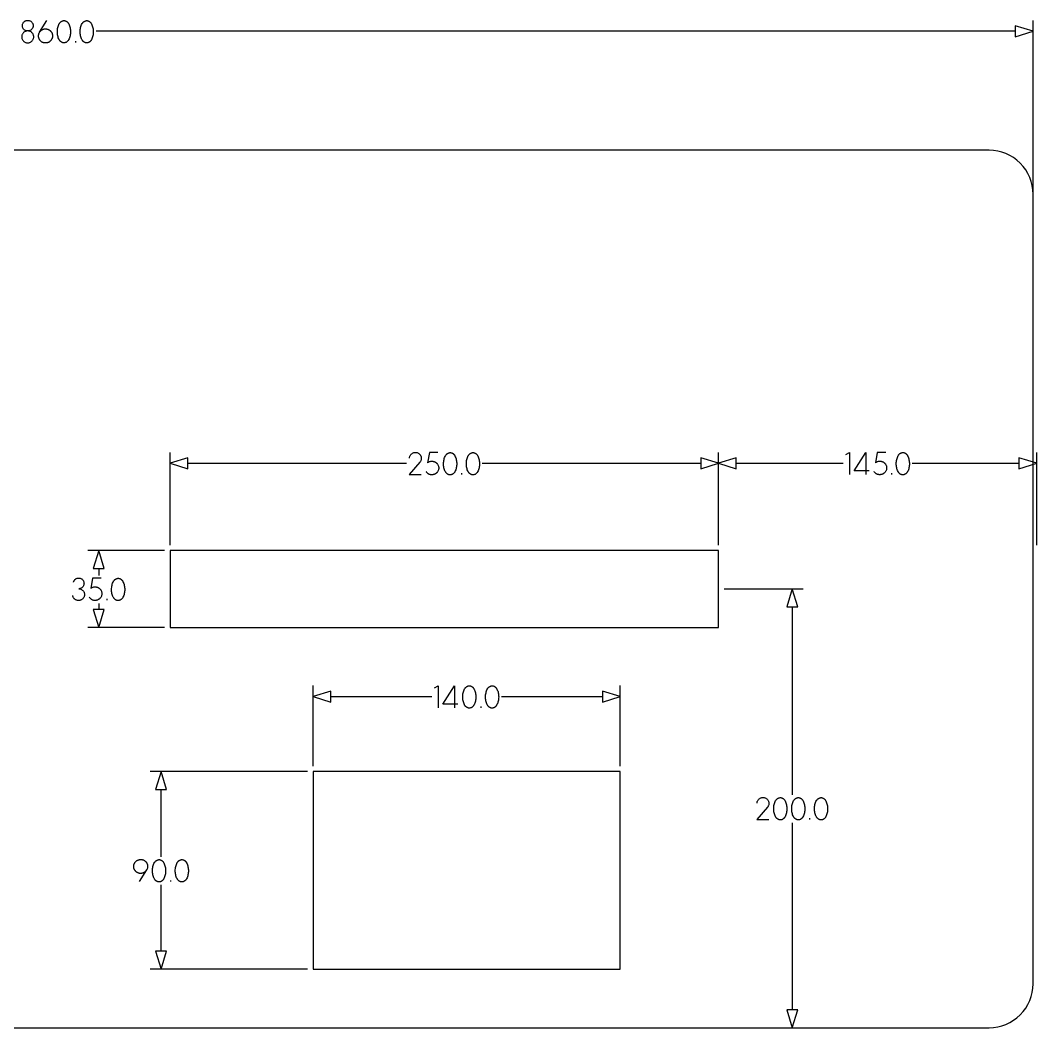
# Model space of a CAD drawing. Extents: x 5 to 1220, y 0 to 459.
# Drawn here: x 756.7 to 1220, y 0 to 459.3 of the extents above; entities that cross this region are included whole.
import ezdxf

# ---------------------------------------------------------------- set-up
doc = ezdxf.new("R2010")
doc.units = 0
doc.layers.add('DIMENSIONS', color=253, linetype='CONTINUOUS')
doc.layers.add('LAYER_1', color=7, linetype='CONTINUOUS')

msp = doc.modelspace()

# ---------------------------------------------------------------- linework, layer by layer
at = {"layer": 'DIMENSIONS'}
for points in [[(760.06, 454.4), (759.82, 454.41), (759.58, 454.44), (759.35, 454.49), (759.13, 454.57), (758.92, 454.67), (758.71, 454.8), (758.52, 454.94), (758.35, 455.11), (758.18, 455.28), (758.04, 455.47), (757.91, 455.68), (757.81, 455.89), (757.73, 456.11), (757.67, 456.35), (757.64, 456.58), (757.63, 456.83), (757.64, 457.07), (757.68, 457.31), (757.75, 457.54), (757.83, 457.76), (757.94, 457.97), (758.07, 458.18), (758.22, 458.36), (758.39, 458.54), (758.57, 458.69), (758.76, 458.83), (758.96, 458.95), (759.17, 459.04), (759.4, 459.12), (759.62, 459.17), (759.86, 459.2), (760.09, 459.21), (760.33, 459.21), (760.57, 459.18), (760.8, 459.13), (761.02, 459.05), (761.24, 458.96), (761.44, 458.84), (761.64, 458.7), (761.81, 458.54), (761.98, 458.36), (762.13, 458.16), (762.26, 457.96), (762.36, 457.74), (762.45, 457.51), (762.51, 457.28), (762.54, 457.04), (762.55, 456.79), (762.54, 456.55), (762.51, 456.32), (762.44, 456.09), (762.36, 455.87), (762.26, 455.66), (762.13, 455.46), (761.98, 455.28), (761.81, 455.11), (761.64, 454.94), (761.44, 454.79), (761.23, 454.67), (761.01, 454.56), (760.78, 454.49), (760.55, 454.43), (760.31, 454.4), (760.06, 454.4), (759.8, 454.39), (759.53, 454.35), (759.28, 454.29), (759.03, 454.21), (758.79, 454.1), (758.56, 453.96), (758.35, 453.81), (758.15, 453.63), (757.97, 453.44), (757.8, 453.22), (757.66, 453), (757.54, 452.76), (757.45, 452.51), (757.38, 452.25), (757.34, 451.98), (757.33, 451.72), (757.34, 451.45), (757.38, 451.18), (757.44, 450.92), (757.53, 450.67), (757.65, 450.43), (757.79, 450.2), (757.95, 449.99), (758.13, 449.8), (758.33, 449.61), (758.54, 449.45), (758.77, 449.32), (759.01, 449.2), (759.26, 449.11), (759.52, 449.05), (759.78, 449.01), (760.05, 449), (760.31, 449.01), (760.58, 449.04), (760.84, 449.1), (761.09, 449.19), (761.33, 449.3), (761.56, 449.43), (761.78, 449.59), (761.98, 449.76), (762.17, 449.96), (762.33, 450.18), (762.47, 450.41), (762.59, 450.65), (762.68, 450.9), (762.75, 451.16), (762.79, 451.43), (762.8, 451.7), (762.79, 451.97), (762.75, 452.23), (762.69, 452.49), (762.6, 452.74), (762.49, 452.98), (762.35, 453.21), (762.19, 453.42), (762.01, 453.62), (761.81, 453.8), (761.59, 453.96), (761.36, 454.1), (761.12, 454.21), (760.86, 454.3), (760.6, 454.36), (760.33, 454.39)], [(776.62, 459.13), (776.79, 459.11), (776.96, 459.08), (777.13, 459.04), (777.29, 458.98), (777.45, 458.92), (777.61, 458.85), (777.75, 458.76), (777.9, 458.67), (778.03, 458.56), (778.16, 458.45), (778.28, 458.33), (778.39, 458.2), (778.5, 458.07), (778.59, 457.92), (778.68, 457.77), (778.75, 457.61), (778.95, 457.19), (779.12, 456.76), (779.26, 456.32), (779.38, 455.87), (779.47, 455.41), (779.53, 454.95), (779.57, 454.49), (779.58, 454.03), (779.57, 453.56), (779.53, 453.09), (779.47, 452.63), (779.38, 452.17), (779.26, 451.71), (779.11, 451.27), (778.94, 450.83), (778.74, 450.41), (778.65, 450.26), (778.56, 450.11), (778.46, 449.97), (778.35, 449.83), (778.23, 449.71), (778.1, 449.59), (777.97, 449.48), (777.83, 449.38), (777.69, 449.29), (777.53, 449.21), (777.38, 449.14), (777.22, 449.08), (777.05, 449.02), (776.88, 448.98), (776.71, 448.95), (776.54, 448.94), (776.36, 448.96), (776.2, 449), (776.03, 449.05), (775.87, 449.11), (775.71, 449.18), (775.56, 449.25), (775.41, 449.34), (775.27, 449.43), (775.13, 449.53), (775, 449.64), (774.88, 449.76), (774.76, 449.89), (774.65, 450.02), (774.55, 450.16), (774.46, 450.3), (774.38, 450.46), (774.19, 450.88), (774.02, 451.32), (773.88, 451.76), (773.77, 452.21), (773.68, 452.67), (773.62, 453.13), (773.59, 453.59), (773.58, 454.06), (773.6, 454.54), (773.64, 455.01), (773.7, 455.49), (773.8, 455.96), (773.92, 456.42), (774.07, 456.87), (774.25, 457.32), (774.45, 457.75), (774.54, 457.89), (774.64, 458.03), (774.74, 458.16), (774.85, 458.29), (774.97, 458.41), (775.1, 458.51), (775.23, 458.62), (775.36, 458.71), (775.51, 458.79), (775.65, 458.87), (775.8, 458.94), (775.96, 458.99), (776.12, 459.04), (776.28, 459.08), (776.45, 459.11)], [(787.01, 459.13), (787.18, 459.11), (787.36, 459.08), (787.52, 459.04), (787.69, 458.98), (787.85, 458.92), (788, 458.85), (788.15, 458.76), (788.29, 458.67), (788.43, 458.56), (788.55, 458.45), (788.67, 458.33), (788.79, 458.2), (788.89, 458.07), (788.99, 457.92), (789.07, 457.77), (789.15, 457.61), (789.34, 457.19), (789.51, 456.76), (789.66, 456.32), (789.77, 455.87), (789.87, 455.41), (789.93, 454.95), (789.96, 454.49), (789.97, 454.03), (789.96, 453.56), (789.93, 453.09), (789.86, 452.63), (789.77, 452.17), (789.65, 451.71), (789.5, 451.27), (789.33, 450.83), (789.13, 450.41), (789.05, 450.26), (788.95, 450.11), (788.85, 449.97), (788.74, 449.83), (788.62, 449.71), (788.5, 449.59), (788.36, 449.48), (788.23, 449.38), (788.08, 449.29), (787.93, 449.21), (787.77, 449.14), (787.61, 449.08), (787.45, 449.02), (787.28, 448.98), (787.11, 448.95), (786.93, 448.94), (786.76, 448.96), (786.59, 449), (786.42, 449.05), (786.26, 449.11), (786.11, 449.18), (785.95, 449.25), (785.81, 449.34), (785.66, 449.43), (785.53, 449.53), (785.4, 449.64), (785.27, 449.76), (785.16, 449.89), (785.05, 450.02), (784.95, 450.16), (784.85, 450.3), (784.77, 450.46), (784.58, 450.88), (784.41, 451.32), (784.28, 451.76), (784.16, 452.21), (784.08, 452.67), (784.02, 453.13), (783.98, 453.59), (783.98, 454.06), (783.99, 454.54), (784.03, 455.01), (784.1, 455.49), (784.19, 455.96), (784.32, 456.42), (784.47, 456.87), (784.64, 457.32), (784.85, 457.75), (784.93, 457.89), (785.03, 458.03), (785.13, 458.16), (785.25, 458.29), (785.36, 458.41), (785.49, 458.51), (785.62, 458.62), (785.76, 458.71), (785.9, 458.79), (786.05, 458.87), (786.2, 458.94), (786.35, 458.99), (786.51, 459.04), (786.68, 459.08), (786.84, 459.11)], [(952.67, 262.18), (952.85, 262.16), (953.02, 262.13), (953.18, 262.09), (953.35, 262.04), (953.51, 261.97), (953.66, 261.9), (953.81, 261.81), (953.95, 261.72), (954.09, 261.62), (954.22, 261.5), (954.34, 261.38), (954.45, 261.25), (954.55, 261.12), (954.65, 260.97), (954.73, 260.82), (954.81, 260.66), (955, 260.24), (955.17, 259.81), (955.32, 259.37), (955.44, 258.92), (955.53, 258.46), (955.59, 258), (955.62, 257.54), (955.63, 257.08), (955.62, 256.61), (955.59, 256.14), (955.52, 255.68), (955.43, 255.22), (955.31, 254.77), (955.17, 254.32), (954.99, 253.89), (954.79, 253.46), (954.71, 253.31), (954.61, 253.16), (954.51, 253.02), (954.4, 252.88), (954.28, 252.76), (954.16, 252.64), (954.03, 252.53), (953.89, 252.43), (953.74, 252.34), (953.59, 252.26), (953.43, 252.19), (953.27, 252.13), (953.11, 252.07), (952.94, 252.03), (952.77, 252), (952.59, 251.99), (952.42, 252.01), (952.25, 252.05), (952.09, 252.1), (951.92, 252.16), (951.77, 252.23), (951.61, 252.3), (951.47, 252.39), (951.33, 252.48), (951.19, 252.58), (951.06, 252.69), (950.94, 252.81), (950.82, 252.94), (950.71, 253.07), (950.61, 253.21), (950.51, 253.36), (950.43, 253.51), (950.24, 253.93), (950.08, 254.37), (949.94, 254.81), (949.82, 255.26), (949.74, 255.72), (949.68, 256.18), (949.65, 256.64), (949.64, 257.11), (949.65, 257.59), (949.69, 258.06), (949.76, 258.54), (949.85, 259.01), (949.98, 259.47), (950.13, 259.92), (950.3, 260.37), (950.51, 260.8), (950.6, 260.94), (950.69, 261.08), (950.8, 261.21), (950.91, 261.34), (951.03, 261.46), (951.15, 261.56), (951.28, 261.67), (951.42, 261.76), (951.56, 261.84), (951.71, 261.92), (951.86, 261.99), (952.02, 262.04), (952.17, 262.09), (952.34, 262.13), (952.5, 262.16)], [(963.07, 262.18), (963.24, 262.16), (963.41, 262.13), (963.58, 262.09), (963.74, 262.04), (963.9, 261.97), (964.06, 261.9), (964.2, 261.81), (964.35, 261.72), (964.48, 261.62), (964.61, 261.5), (964.73, 261.38), (964.84, 261.25), (964.95, 261.12), (965.04, 260.97), (965.13, 260.82), (965.2, 260.66), (965.4, 260.24), (965.57, 259.81), (965.71, 259.37), (965.83, 258.92), (965.92, 258.46), (965.98, 258), (966.02, 257.54), (966.03, 257.08), (966.02, 256.61), (965.98, 256.14), (965.92, 255.68), (965.83, 255.22), (965.71, 254.77), (965.56, 254.32), (965.39, 253.89), (965.18, 253.46), (965.1, 253.31), (965.01, 253.16), (964.91, 253.02), (964.8, 252.88), (964.68, 252.76), (964.55, 252.64), (964.42, 252.53), (964.28, 252.43), (964.14, 252.34), (963.98, 252.26), (963.83, 252.19), (963.67, 252.13), (963.5, 252.07), (963.33, 252.03), (963.16, 252), (962.99, 251.99), (962.81, 252.01), (962.65, 252.05), (962.48, 252.1), (962.32, 252.16), (962.16, 252.23), (962.01, 252.3), (961.86, 252.39), (961.72, 252.48), (961.58, 252.58), (961.45, 252.69), (961.33, 252.81), (961.21, 252.94), (961.1, 253.07), (961, 253.21), (960.91, 253.36), (960.82, 253.51), (960.63, 253.93), (960.47, 254.37), (960.33, 254.81), (960.22, 255.26), (960.13, 255.72), (960.07, 256.18), (960.04, 256.64), (960.03, 257.11), (960.04, 257.59), (960.08, 258.06), (960.15, 258.54), (960.25, 259.01), (960.37, 259.47), (960.52, 259.92), (960.7, 260.37), (960.9, 260.8), (960.99, 260.94), (961.09, 261.08), (961.19, 261.21), (961.3, 261.34), (961.42, 261.46), (961.54, 261.56), (961.68, 261.67), (961.81, 261.76), (961.95, 261.84), (962.1, 261.92), (962.25, 261.99), (962.41, 262.04), (962.57, 262.09), (962.73, 262.13), (962.9, 262.16)], [(1159.03, 262.21), (1159.21, 262.19), (1159.38, 262.16), (1159.55, 262.12), (1159.71, 262.06), (1159.87, 262), (1160.02, 261.93), (1160.17, 261.84), (1160.31, 261.75), (1160.45, 261.64), (1160.58, 261.53), (1160.7, 261.41), (1160.81, 261.28), (1160.91, 261.14), (1161.01, 261), (1161.09, 260.85), (1161.17, 260.69), (1161.37, 260.27), (1161.54, 259.84), (1161.68, 259.4), (1161.8, 258.95), (1161.89, 258.49), (1161.95, 258.03), (1161.99, 257.57), (1161.99, 257.11), (1161.99, 256.64), (1161.95, 256.17), (1161.89, 255.71), (1161.79, 255.25), (1161.67, 254.79), (1161.53, 254.35), (1161.35, 253.91), (1161.15, 253.49), (1161.07, 253.34), (1160.98, 253.19), (1160.87, 253.05), (1160.76, 252.91), (1160.65, 252.79), (1160.52, 252.67), (1160.39, 252.56), (1160.25, 252.46), (1160.1, 252.37), (1159.95, 252.29), (1159.8, 252.22), (1159.63, 252.15), (1159.47, 252.1), (1159.3, 252.06), (1159.13, 252.03), (1158.95, 252.01), (1158.78, 252.04), (1158.61, 252.08), (1158.45, 252.13), (1158.29, 252.19), (1158.13, 252.26), (1157.98, 252.33), (1157.83, 252.42), (1157.69, 252.51), (1157.55, 252.61), (1157.42, 252.72), (1157.3, 252.84), (1157.18, 252.97), (1157.07, 253.1), (1156.97, 253.24), (1156.88, 253.38), (1156.79, 253.54), (1156.6, 253.96), (1156.44, 254.4), (1156.3, 254.84), (1156.19, 255.29), (1156.1, 255.75), (1156.04, 256.21), (1156.01, 256.67), (1156, 257.14), (1156.01, 257.62), (1156.05, 258.09), (1156.12, 258.57), (1156.22, 259.04), (1156.34, 259.5), (1156.49, 259.95), (1156.67, 260.4), (1156.87, 260.83), (1156.96, 260.97), (1157.05, 261.11), (1157.16, 261.24), (1157.27, 261.37), (1157.39, 261.48), (1157.51, 261.59), (1157.64, 261.7), (1157.78, 261.79), (1157.92, 261.87), (1158.07, 261.95), (1158.22, 262.02), (1158.38, 262.07), (1158.54, 262.12), (1158.7, 262.16), (1158.87, 262.19)], [(801.33, 204.89), (801.5, 204.87), (801.68, 204.84), (801.84, 204.79), (802.01, 204.74), (802.17, 204.68), (802.32, 204.6), (802.47, 204.52), (802.61, 204.42), (802.74, 204.32), (802.87, 204.21), (802.99, 204.09), (803.11, 203.96), (803.21, 203.82), (803.3, 203.68), (803.39, 203.52), (803.46, 203.37), (803.66, 202.95), (803.83, 202.51), (803.98, 202.07), (804.09, 201.62), (804.18, 201.17), (804.25, 200.71), (804.28, 200.25), (804.29, 199.78), (804.28, 199.31), (804.25, 198.85), (804.18, 198.38), (804.09, 197.92), (803.97, 197.47), (803.82, 197.03), (803.65, 196.59), (803.45, 196.17), (803.37, 196.01), (803.27, 195.86), (803.17, 195.72), (803.06, 195.59), (802.94, 195.46), (802.82, 195.35), (802.68, 195.24), (802.54, 195.14), (802.4, 195.05), (802.25, 194.97), (802.09, 194.89), (801.93, 194.83), (801.77, 194.78), (801.6, 194.74), (801.42, 194.71), (801.25, 194.69), (801.08, 194.72), (800.91, 194.76), (800.74, 194.81), (800.58, 194.87), (800.43, 194.93), (800.27, 195.01), (800.13, 195.09), (799.98, 195.19), (799.85, 195.29), (799.72, 195.4), (799.59, 195.52), (799.48, 195.64), (799.37, 195.78), (799.27, 195.92), (799.17, 196.06), (799.09, 196.21), (798.9, 196.64), (798.73, 197.07), (798.59, 197.52), (798.48, 197.97), (798.4, 198.42), (798.34, 198.89), (798.3, 199.35), (798.3, 199.82), (798.31, 200.29), (798.35, 200.77), (798.42, 201.24), (798.51, 201.71), (798.63, 202.17), (798.79, 202.63), (798.96, 203.07), (799.17, 203.51), (799.25, 203.65), (799.35, 203.79), (799.45, 203.92), (799.56, 204.04), (799.68, 204.16), (799.81, 204.27), (799.94, 204.37), (800.08, 204.47), (800.22, 204.55), (800.37, 204.63), (800.52, 204.69), (800.67, 204.75), (800.83, 204.8), (801, 204.84), (801.16, 204.87)], [(961.41, 155.87), (961.58, 155.85), (961.75, 155.82), (961.92, 155.78), (962.08, 155.72), (962.24, 155.66), (962.4, 155.59), (962.55, 155.5), (962.69, 155.41), (962.82, 155.3), (962.95, 155.19), (963.07, 155.07), (963.18, 154.94), (963.29, 154.8), (963.38, 154.66), (963.47, 154.51), (963.54, 154.35), (963.74, 153.93), (963.91, 153.5), (964.05, 153.06), (964.17, 152.61), (964.26, 152.15), (964.32, 151.69), (964.36, 151.23), (964.37, 150.77), (964.36, 150.3), (964.32, 149.83), (964.26, 149.37), (964.17, 148.91), (964.05, 148.45), (963.9, 148.01), (963.73, 147.57), (963.53, 147.15), (963.44, 147), (963.35, 146.85), (963.25, 146.71), (963.14, 146.57), (963.02, 146.45), (962.89, 146.33), (962.76, 146.22), (962.62, 146.12), (962.48, 146.03), (962.33, 145.95), (962.17, 145.88), (962.01, 145.82), (961.84, 145.76), (961.67, 145.72), (961.5, 145.69), (961.33, 145.67), (961.16, 145.7), (960.99, 145.74), (960.82, 145.79), (960.66, 145.85), (960.5, 145.92), (960.35, 145.99), (960.2, 146.08), (960.06, 146.17), (959.92, 146.27), (959.79, 146.38), (959.67, 146.5), (959.55, 146.63), (959.45, 146.76), (959.34, 146.9), (959.25, 147.04), (959.17, 147.2), (958.98, 147.62), (958.81, 148.06), (958.67, 148.5), (958.56, 148.95), (958.47, 149.41), (958.41, 149.87), (958.38, 150.33), (958.38, 150.8), (958.39, 151.28), (958.43, 151.75), (958.49, 152.23), (958.59, 152.7), (958.71, 153.16), (958.86, 153.61), (959.04, 154.06), (959.24, 154.49), (959.33, 154.63), (959.43, 154.77), (959.53, 154.9), (959.64, 155.03), (959.76, 155.15), (959.89, 155.25), (960.02, 155.36), (960.15, 155.45), (960.3, 155.53), (960.44, 155.61), (960.59, 155.68), (960.75, 155.73), (960.91, 155.78), (961.07, 155.82), (961.24, 155.85)], [(971.8, 155.87), (971.98, 155.85), (972.15, 155.82), (972.31, 155.78), (972.48, 155.72), (972.64, 155.66), (972.79, 155.59), (972.94, 155.5), (973.08, 155.41), (973.22, 155.3), (973.34, 155.19), (973.47, 155.07), (973.58, 154.94), (973.68, 154.8), (973.78, 154.66), (973.86, 154.51), (973.94, 154.35), (974.13, 153.93), (974.3, 153.5), (974.45, 153.06), (974.57, 152.61), (974.66, 152.15), (974.72, 151.69), (974.75, 151.23), (974.76, 150.77), (974.75, 150.3), (974.72, 149.83), (974.65, 149.37), (974.56, 148.91), (974.44, 148.45), (974.3, 148.01), (974.12, 147.57), (973.92, 147.15), (973.84, 147), (973.74, 146.85), (973.64, 146.71), (973.53, 146.57), (973.41, 146.45), (973.29, 146.33), (973.16, 146.22), (973.02, 146.12), (972.87, 146.03), (972.72, 145.95), (972.56, 145.88), (972.4, 145.82), (972.24, 145.76), (972.07, 145.72), (971.9, 145.69), (971.72, 145.67), (971.55, 145.7), (971.38, 145.74), (971.22, 145.79), (971.05, 145.85), (970.9, 145.92), (970.74, 145.99), (970.6, 146.08), (970.45, 146.17), (970.32, 146.27), (970.19, 146.38), (970.06, 146.5), (969.95, 146.63), (969.84, 146.76), (969.74, 146.9), (969.64, 147.04), (969.56, 147.2), (969.37, 147.62), (969.21, 148.06), (969.07, 148.5), (968.95, 148.95), (968.87, 149.41), (968.81, 149.87), (968.77, 150.33), (968.77, 150.8), (968.78, 151.28), (968.82, 151.75), (968.89, 152.23), (968.98, 152.7), (969.11, 153.16), (969.26, 153.61), (969.43, 154.06), (969.64, 154.49), (969.73, 154.63), (969.82, 154.77), (969.93, 154.9), (970.04, 155.03), (970.15, 155.15), (970.28, 155.25), (970.41, 155.36), (970.55, 155.45), (970.69, 155.53), (970.84, 155.61), (970.99, 155.68), (971.14, 155.73), (971.3, 155.78), (971.47, 155.82), (971.63, 155.85)], [(1103.16, 104.89), (1103.34, 104.87), (1103.51, 104.84), (1103.68, 104.8), (1103.84, 104.74), (1104, 104.68), (1104.15, 104.6), (1104.3, 104.52), (1104.44, 104.43), (1104.58, 104.32), (1104.71, 104.21), (1104.83, 104.09), (1104.94, 103.96), (1105.05, 103.82), (1105.14, 103.68), (1105.22, 103.53), (1105.3, 103.37), (1105.5, 102.95), (1105.67, 102.51), (1105.81, 102.07), (1105.93, 101.63), (1106.02, 101.17), (1106.08, 100.71), (1106.12, 100.25), (1106.12, 99.78), (1106.12, 99.32), (1106.08, 98.85), (1106.02, 98.38), (1105.93, 97.92), (1105.81, 97.47), (1105.66, 97.03), (1105.48, 96.59), (1105.28, 96.17), (1105.2, 96.01), (1105.11, 95.86), (1105.01, 95.72), (1104.9, 95.59), (1104.78, 95.47), (1104.65, 95.35), (1104.52, 95.24), (1104.38, 95.14), (1104.23, 95.05), (1104.08, 94.97), (1103.93, 94.89), (1103.77, 94.83), (1103.6, 94.78), (1103.43, 94.74), (1103.26, 94.71), (1103.08, 94.69), (1102.91, 94.72), (1102.74, 94.76), (1102.58, 94.81), (1102.42, 94.87), (1102.26, 94.93), (1102.11, 95.01), (1101.96, 95.1), (1101.82, 95.19), (1101.68, 95.29), (1101.55, 95.4), (1101.43, 95.52), (1101.31, 95.65), (1101.2, 95.78), (1101.1, 95.92), (1101.01, 96.06), (1100.92, 96.21), (1100.73, 96.64), (1100.57, 97.07), (1100.43, 97.52), (1100.32, 97.97), (1100.23, 98.43), (1100.17, 98.89), (1100.14, 99.35), (1100.13, 99.82), (1100.14, 100.3), (1100.18, 100.77), (1100.25, 101.25), (1100.35, 101.71), (1100.47, 102.18), (1100.62, 102.63), (1100.8, 103.07), (1101, 103.51), (1101.09, 103.65), (1101.18, 103.79), (1101.29, 103.92), (1101.4, 104.05), (1101.52, 104.16), (1101.64, 104.27), (1101.77, 104.37), (1101.91, 104.47), (1102.05, 104.55), (1102.2, 104.63), (1102.35, 104.69), (1102.51, 104.75), (1102.67, 104.8), (1102.83, 104.84), (1103, 104.87)], [(1111.36, 104.89), (1111.53, 104.87), (1111.7, 104.84), (1111.87, 104.8), (1112.04, 104.74), (1112.19, 104.68), (1112.35, 104.6), (1112.5, 104.52), (1112.64, 104.43), (1112.77, 104.32), (1112.9, 104.21), (1113.02, 104.09), (1113.14, 103.96), (1113.24, 103.82), (1113.33, 103.68), (1113.42, 103.53), (1113.49, 103.37), (1113.69, 102.95), (1113.86, 102.51), (1114.01, 102.07), (1114.12, 101.63), (1114.21, 101.17), (1114.28, 100.71), (1114.31, 100.25), (1114.32, 99.78), (1114.31, 99.32), (1114.28, 98.85), (1114.21, 98.38), (1114.12, 97.92), (1114, 97.47), (1113.85, 97.03), (1113.68, 96.59), (1113.48, 96.17), (1113.39, 96.01), (1113.3, 95.86), (1113.2, 95.72), (1113.09, 95.59), (1112.97, 95.47), (1112.85, 95.35), (1112.71, 95.24), (1112.57, 95.14), (1112.43, 95.05), (1112.28, 94.97), (1112.12, 94.89), (1111.96, 94.83), (1111.79, 94.78), (1111.63, 94.74), (1111.45, 94.71), (1111.28, 94.69), (1111.11, 94.72), (1110.94, 94.76), (1110.77, 94.81), (1110.61, 94.87), (1110.45, 94.93), (1110.3, 95.01), (1110.15, 95.1), (1110.01, 95.19), (1109.88, 95.29), (1109.75, 95.4), (1109.62, 95.52), (1109.51, 95.65), (1109.4, 95.78), (1109.29, 95.92), (1109.2, 96.06), (1109.12, 96.21), (1108.93, 96.64), (1108.76, 97.07), (1108.62, 97.52), (1108.51, 97.97), (1108.42, 98.43), (1108.37, 98.89), (1108.33, 99.35), (1108.33, 99.82), (1108.34, 100.3), (1108.38, 100.77), (1108.45, 101.25), (1108.54, 101.71), (1108.66, 102.18), (1108.81, 102.63), (1108.99, 103.07), (1109.2, 103.51), (1109.28, 103.65), (1109.38, 103.79), (1109.48, 103.92), (1109.59, 104.05), (1109.71, 104.16), (1109.84, 104.27), (1109.97, 104.37), (1110.1, 104.47), (1110.25, 104.55), (1110.39, 104.63), (1110.55, 104.69), (1110.7, 104.75), (1110.86, 104.8), (1111.02, 104.84), (1111.19, 104.87)], [(1121.75, 104.89), (1121.93, 104.87), (1122.1, 104.84), (1122.27, 104.8), (1122.43, 104.74), (1122.59, 104.68), (1122.74, 104.6), (1122.89, 104.52), (1123.03, 104.43), (1123.17, 104.32), (1123.3, 104.21), (1123.42, 104.09), (1123.53, 103.96), (1123.63, 103.82), (1123.73, 103.68), (1123.81, 103.53), (1123.89, 103.37), (1124.08, 102.95), (1124.25, 102.51), (1124.4, 102.07), (1124.52, 101.63), (1124.61, 101.17), (1124.67, 100.71), (1124.71, 100.25), (1124.71, 99.78), (1124.71, 99.32), (1124.67, 98.85), (1124.61, 98.38), (1124.51, 97.92), (1124.39, 97.47), (1124.25, 97.03), (1124.07, 96.59), (1123.87, 96.17), (1123.79, 96.01), (1123.7, 95.86), (1123.59, 95.72), (1123.48, 95.59), (1123.37, 95.47), (1123.24, 95.35), (1123.11, 95.24), (1122.97, 95.14), (1122.82, 95.05), (1122.67, 94.97), (1122.51, 94.89), (1122.35, 94.83), (1122.19, 94.78), (1122.02, 94.74), (1121.85, 94.71), (1121.67, 94.69), (1121.5, 94.72), (1121.33, 94.76), (1121.17, 94.81), (1121.01, 94.87), (1120.85, 94.93), (1120.7, 95.01), (1120.55, 95.1), (1120.41, 95.19), (1120.27, 95.29), (1120.14, 95.4), (1120.02, 95.52), (1119.9, 95.65), (1119.79, 95.78), (1119.69, 95.92), (1119.6, 96.06), (1119.51, 96.21), (1119.32, 96.64), (1119.16, 97.07), (1119.02, 97.52), (1118.91, 97.97), (1118.82, 98.43), (1118.76, 98.89), (1118.73, 99.35), (1118.72, 99.82), (1118.73, 100.3), (1118.77, 100.77), (1118.84, 101.25), (1118.93, 101.71), (1119.06, 102.18), (1119.21, 102.63), (1119.39, 103.07), (1119.59, 103.51), (1119.68, 103.65), (1119.77, 103.79), (1119.88, 103.92), (1119.99, 104.05), (1120.11, 104.16), (1120.23, 104.27), (1120.36, 104.37), (1120.5, 104.47), (1120.64, 104.55), (1120.79, 104.63), (1120.94, 104.69), (1121.1, 104.75), (1121.26, 104.8), (1121.42, 104.84), (1121.58, 104.87)], [(819.98, 76.61), (820.15, 76.6), (820.32, 76.57), (820.49, 76.52), (820.65, 76.47), (820.81, 76.41), (820.96, 76.33), (821.11, 76.25), (821.26, 76.15), (821.39, 76.05), (821.52, 75.94), (821.64, 75.82), (821.75, 75.69), (821.86, 75.55), (821.95, 75.41), (822.04, 75.25), (822.11, 75.1), (822.31, 74.67), (822.48, 74.24), (822.62, 73.8), (822.74, 73.35), (822.83, 72.9), (822.89, 72.44), (822.93, 71.98), (822.94, 71.51), (822.93, 71.04), (822.89, 70.58), (822.83, 70.11), (822.74, 69.65), (822.62, 69.2), (822.47, 68.76), (822.29, 68.32), (822.09, 67.9), (822.01, 67.74), (821.92, 67.59), (821.82, 67.45), (821.71, 67.32), (821.59, 67.19), (821.46, 67.08), (821.33, 66.97), (821.19, 66.87), (821.04, 66.78), (820.89, 66.69), (820.74, 66.62), (820.58, 66.56), (820.41, 66.51), (820.24, 66.47), (820.07, 66.44), (819.9, 66.42), (819.72, 66.45), (819.55, 66.49), (819.39, 66.54), (819.23, 66.59), (819.07, 66.66), (818.92, 66.74), (818.77, 66.82), (818.63, 66.92), (818.49, 67.02), (818.36, 67.13), (818.24, 67.25), (818.12, 67.37), (818.01, 67.51), (817.91, 67.65), (817.82, 67.79), (817.73, 67.94), (817.54, 68.37), (817.38, 68.8), (817.24, 69.25), (817.13, 69.7), (817.04, 70.15), (816.98, 70.62), (816.95, 71.08), (816.94, 71.54), (816.95, 72.02), (816.99, 72.5), (817.06, 72.97), (817.16, 73.44), (817.28, 73.9), (817.43, 74.36), (817.61, 74.8), (817.81, 75.24), (817.9, 75.38), (818, 75.52), (818.1, 75.65), (818.21, 75.77), (818.33, 75.89), (818.45, 76), (818.58, 76.1), (818.72, 76.19), (818.86, 76.28), (819.01, 76.36), (819.16, 76.42), (819.32, 76.48), (819.48, 76.53), (819.64, 76.57), (819.81, 76.6)], [(830.37, 76.61), (830.54, 76.6), (830.71, 76.57), (830.88, 76.52), (831.05, 76.47), (831.2, 76.41), (831.36, 76.33), (831.51, 76.25), (831.65, 76.15), (831.78, 76.05), (831.91, 75.94), (832.03, 75.82), (832.15, 75.69), (832.25, 75.55), (832.34, 75.41), (832.43, 75.25), (832.5, 75.1), (832.7, 74.67), (832.87, 74.24), (833.02, 73.8), (833.13, 73.35), (833.22, 72.9), (833.29, 72.44), (833.32, 71.98), (833.33, 71.51), (833.32, 71.04), (833.29, 70.58), (833.22, 70.11), (833.13, 69.65), (833.01, 69.2), (832.86, 68.76), (832.69, 68.32), (832.49, 67.9), (832.4, 67.74), (832.31, 67.59), (832.21, 67.45), (832.1, 67.32), (831.98, 67.19), (831.86, 67.08), (831.72, 66.97), (831.58, 66.87), (831.44, 66.78), (831.29, 66.69), (831.13, 66.62), (830.97, 66.56), (830.81, 66.51), (830.64, 66.47), (830.46, 66.44), (830.29, 66.42), (830.12, 66.45), (829.95, 66.49), (829.78, 66.54), (829.62, 66.59), (829.46, 66.66), (829.31, 66.74), (829.16, 66.82), (829.02, 66.92), (828.89, 67.02), (828.76, 67.13), (828.63, 67.25), (828.52, 67.37), (828.41, 67.51), (828.31, 67.65), (828.21, 67.79), (828.13, 67.94), (827.94, 68.37), (827.77, 68.8), (827.63, 69.25), (827.52, 69.7), (827.44, 70.15), (827.38, 70.62), (827.34, 71.08), (827.34, 71.54), (827.35, 72.02), (827.39, 72.5), (827.46, 72.97), (827.55, 73.44), (827.67, 73.9), (827.82, 74.36), (828, 74.8), (828.21, 75.24), (828.29, 75.38), (828.39, 75.52), (828.49, 75.65), (828.6, 75.77), (828.72, 75.89), (828.85, 76), (828.98, 76.1), (829.12, 76.19), (829.26, 76.28), (829.4, 76.36), (829.56, 76.42), (829.71, 76.48), (829.87, 76.53), (830.03, 76.57), (830.2, 76.6)]]:
    msp.add_lwpolyline(points, close=True, dxfattribs=at)
for points in [[(765.51, 453.86), (765.62, 454.03), (765.74, 454.2), (765.87, 454.35), (766.01, 454.5), (766.16, 454.63), (766.32, 454.76), (766.49, 454.87), (766.66, 454.97), (766.84, 455.06), (767.02, 455.14), (767.21, 455.2), (767.41, 455.26), (767.61, 455.3), (767.81, 455.32), (768.01, 455.34), (768.22, 455.34), (768.37, 455.33), (768.53, 455.32), (768.69, 455.3), (768.84, 455.28), (768.99, 455.24), (769.14, 455.2), (769.29, 455.15), (769.43, 455.09), (769.57, 455.03), (769.71, 454.96), (769.84, 454.88), (769.98, 454.79), (770.1, 454.7), (770.22, 454.6), (770.34, 454.5), (770.45, 454.39), (770.56, 454.27), (770.66, 454.15), (770.76, 454.03), (770.85, 453.9), (770.94, 453.77), (771.01, 453.63), (771.08, 453.49), (771.15, 453.35), (771.2, 453.2), (771.25, 453.05), (771.29, 452.9), (771.33, 452.74), (771.35, 452.59), (771.37, 452.43), (771.38, 452.27), (771.38, 452.12), (771.38, 451.96), (771.37, 451.8), (771.35, 451.64), (771.32, 451.49), (771.28, 451.34), (771.24, 451.18), (771.19, 451.04), (771.13, 450.89), (771.06, 450.75), (770.99, 450.61), (770.91, 450.48), (770.83, 450.34), (770.73, 450.22), (770.64, 450.1), (770.53, 449.98), (770.42, 449.87), (770.31, 449.75), (770.19, 449.65), (770.07, 449.55), (769.95, 449.46), (769.82, 449.37), (769.69, 449.29), (769.55, 449.22), (769.41, 449.16), (769.26, 449.1), (769.12, 449.05), (768.97, 449.01), (768.82, 448.97), (768.66, 448.95), (768.51, 448.93), (768.35, 448.92), (768.2, 448.92), (768.04, 448.92), (767.88, 448.93), (767.72, 448.94), (767.56, 448.97), (767.41, 449), (767.26, 449.05), (767.11, 449.1), (766.96, 449.15), (766.82, 449.22), (766.68, 449.29), (766.54, 449.37), (766.41, 449.46), (766.28, 449.55), (766.16, 449.65), (766.04, 449.76), (765.93, 449.88), (765.82, 449.99), (765.72, 450.11), (765.62, 450.23), (765.53, 450.36), (765.44, 450.49), (765.36, 450.62), (765.29, 450.76), (765.23, 450.91), (765.17, 451.05), (765.13, 451.2), (765.09, 451.35), (765.05, 451.5), (765.03, 451.66), (765.01, 451.81), (765, 451.97), (765, 452.13), (765.01, 452.36), (765.03, 452.58), (765.07, 452.81), (765.13, 453.03), (765.2, 453.25), (765.28, 453.46), (765.38, 453.66), (765.5, 453.86), (768.86, 459.12)], [(1218.35, 375.59), (1218.35, 459.25)], [(1210.26, 454.25), (791.22, 454.25)], [(1218.35, 454.25), (1210.26, 456.75)], [(1210.26, 456.75), (1210.26, 451.75)], [(1210.26, 451.75), (1218.35, 454.25)], [(781.78, 449.68), (781.78, 449.11)], [(825, 220), (825, 262.29)], [(833.09, 259.79), (825, 257.29)], [(833.09, 254.79), (833.09, 259.79)], [(934.09, 259.59), (934.1, 259.85), (934.14, 260.11), (934.21, 260.37), (934.3, 260.62), (934.42, 260.86), (934.56, 261.08), (934.72, 261.29), (934.9, 261.48), (935.1, 261.66), (935.31, 261.82), (935.54, 261.95), (935.78, 262.06), (936.03, 262.15), (936.28, 262.21), (936.55, 262.25), (936.81, 262.26), (937.08, 262.25), (937.34, 262.22), (937.59, 262.16), (937.84, 262.07), (938.08, 261.96), (938.3, 261.83), (938.51, 261.67), (938.71, 261.5), (938.89, 261.3), (939.05, 261.08), (939.19, 260.85), (939.3, 260.61), (939.39, 260.36), (939.45, 260.1), (939.49, 259.83), (939.5, 259.56), (939.49, 259.32), (939.46, 259.08), (939.41, 258.84), (939.33, 258.61), (939.24, 258.39), (939.12, 258.18), (938.99, 257.98), (938.84, 257.79), (933.97, 252.16), (939.48, 252.16)], [(947.08, 262.18), (943.17, 262.18), (942.32, 257.5), (942.53, 257.68), (942.76, 257.83), (942.99, 257.96), (943.24, 258.07), (943.5, 258.15), (943.76, 258.21), (944.03, 258.24), (944.31, 258.24), (944.47, 258.24), (944.62, 258.23), (944.78, 258.21), (944.93, 258.19), (945.09, 258.16), (945.24, 258.12), (945.38, 258.07), (945.53, 258.01), (945.67, 257.95), (945.81, 257.88), (945.95, 257.8), (946.08, 257.72), (946.21, 257.63), (946.33, 257.53), (946.45, 257.43), (946.56, 257.32), (946.66, 257.21), (946.76, 257.09), (946.85, 256.97), (946.94, 256.85), (947.09, 256.59), (947.22, 256.32), (947.32, 256.04), (947.39, 255.75), (947.41, 255.6), (947.43, 255.45), (947.44, 255.3), (947.44, 255.15), (947.42, 254.85), (947.38, 254.56), (947.31, 254.27), (947.21, 254), (947.08, 253.73), (946.93, 253.48), (946.75, 253.25), (946.65, 253.14), (946.55, 253.03), (946.43, 252.92), (946.32, 252.81), (946.19, 252.71), (946.07, 252.62), (945.94, 252.54), (945.8, 252.46), (945.66, 252.39), (945.52, 252.32), (945.38, 252.26), (945.23, 252.22), (945.08, 252.17), (944.93, 252.14), (944.77, 252.11), (944.62, 252.09), (944.46, 252.08), (944.3, 252.08), (944.1, 252.08), (943.9, 252.09), (943.71, 252.11), (943.52, 252.15), (943.33, 252.2), (943.14, 252.27), (942.97, 252.34), (942.79, 252.43), (942.63, 252.53), (942.47, 252.64), (942.32, 252.76), (942.17, 252.9), (942.04, 253.04), (941.92, 253.19), (941.8, 253.35), (941.7, 253.53)], [(1075, 257.29), (1066.91, 259.79)], [(1066.91, 259.79), (1066.91, 254.79)], [(1075, 220), (1075, 262.29)], [(1075, 220), (1075, 262.29)], [(1083.09, 259.79), (1075, 257.29)], [(1083.09, 254.79), (1083.09, 259.79)], [(1133.01, 261.33), (1134.61, 262.23), (1134.61, 252.19)], [(1143.66, 253.89), (1136.81, 253.89), (1142.18, 262.22), (1142.18, 252.19)], [(1151.24, 262.2), (1147.33, 262.2), (1146.49, 257.53), (1146.69, 257.7), (1146.92, 257.86), (1147.15, 257.99), (1147.4, 258.1), (1147.66, 258.18), (1147.93, 258.24), (1148.2, 258.26), (1148.47, 258.27), (1148.63, 258.27), (1148.78, 258.26), (1148.94, 258.24), (1149.09, 258.22), (1149.25, 258.18), (1149.4, 258.14), (1149.55, 258.1), (1149.69, 258.04), (1149.83, 257.98), (1149.97, 257.91), (1150.11, 257.83), (1150.24, 257.75), (1150.37, 257.66), (1150.49, 257.56), (1150.61, 257.46), (1150.72, 257.35), (1150.83, 257.24), (1150.92, 257.12), (1151.02, 257), (1151.1, 256.88), (1151.25, 256.62), (1151.38, 256.35), (1151.48, 256.07), (1151.55, 255.78), (1151.57, 255.63), (1151.59, 255.48), (1151.6, 255.33), (1151.6, 255.18), (1151.58, 254.88), (1151.54, 254.59), (1151.47, 254.3), (1151.37, 254.03), (1151.24, 253.76), (1151.09, 253.51), (1150.91, 253.28), (1150.81, 253.17), (1150.71, 253.06), (1150.6, 252.95), (1150.48, 252.84), (1150.36, 252.74), (1150.23, 252.65), (1150.1, 252.57), (1149.96, 252.49), (1149.83, 252.42), (1149.68, 252.35), (1149.54, 252.29), (1149.39, 252.24), (1149.24, 252.2), (1149.09, 252.17), (1148.93, 252.14), (1148.78, 252.12), (1148.62, 252.11), (1148.46, 252.11), (1148.26, 252.11), (1148.06, 252.12), (1147.87, 252.14), (1147.68, 252.18), (1147.49, 252.23), (1147.31, 252.3), (1147.13, 252.37), (1146.96, 252.46), (1146.79, 252.56), (1146.63, 252.67), (1146.48, 252.79), (1146.34, 252.93), (1146.2, 253.07), (1146.08, 253.22), (1145.96, 253.38), (1145.86, 253.55)], [(1220, 257.29), (1211.91, 259.79)], [(1211.91, 259.79), (1211.91, 254.79)], [(1220, 220), (1220, 262.29)], [(825, 257.29), (833.09, 254.79)], [(833.09, 257.29), (932.72, 257.29)], [(967.28, 257.29), (1066.91, 257.29)], [(1066.91, 254.79), (1075, 257.29)], [(1075, 257.29), (1083.09, 254.79)], [(1083.09, 257.29), (1131.76, 257.29)], [(1163.24, 257.29), (1211.91, 257.29)], [(1211.91, 254.79), (1220, 257.29)], [(957.83, 252.73), (957.83, 252.16)], [(1153.8, 252.76), (1153.8, 252.19)], [(822.5, 217.5), (787.45, 217.5)], [(792.45, 217.5), (789.95, 209.41)], [(794.95, 209.41), (792.45, 217.5)], [(789.95, 209.41), (794.95, 209.41)], [(792.45, 209.41), (792.45, 206.21)], [(780.92, 203.15), (780.96, 203.32), (781.02, 203.48), (781.09, 203.63), (781.18, 203.78), (781.27, 203.92), (781.37, 204.05), (781.49, 204.18), (781.61, 204.29), (781.78, 204.45), (781.97, 204.59), (782.17, 204.71), (782.38, 204.8), (782.59, 204.88), (782.82, 204.93), (783.05, 204.96), (783.28, 204.96), (783.53, 204.96), (783.77, 204.93), (784.01, 204.87), (784.24, 204.79), (784.46, 204.69), (784.67, 204.57), (784.87, 204.43), (785.06, 204.27), (785.21, 204.09), (785.35, 203.9), (785.47, 203.7), (785.57, 203.49), (785.65, 203.27), (785.7, 203.04), (785.73, 202.8), (785.74, 202.57), (785.73, 202.32), (785.7, 202.08), (785.64, 201.85), (785.56, 201.62), (785.46, 201.4), (785.34, 201.2), (785.19, 201), (785.03, 200.82), (784.85, 200.66), (784.67, 200.51), (784.46, 200.39), (784.25, 200.29), (784.03, 200.21), (783.8, 200.16), (783.57, 200.13), (783.33, 200.12), (783.58, 200.11), (783.84, 200.07), (784.08, 200.01), (784.32, 199.92), (784.55, 199.81), (784.76, 199.68), (784.97, 199.53), (785.16, 199.35), (785.34, 199.16), (785.5, 198.94), (785.64, 198.72), (785.75, 198.48), (785.84, 198.23), (785.91, 197.97), (785.95, 197.71), (785.96, 197.44), (785.94, 197.17), (785.9, 196.91), (785.84, 196.66), (785.75, 196.41), (785.63, 196.17), (785.49, 195.95), (785.33, 195.74), (785.15, 195.55), (784.95, 195.37), (784.73, 195.21), (784.51, 195.08), (784.27, 194.97), (784.02, 194.88), (783.76, 194.82), (783.5, 194.78), (783.23, 194.77), (782.96, 194.78), (782.7, 194.82), (782.44, 194.88), (782.19, 194.97), (781.95, 195.08), (781.72, 195.22), (781.51, 195.38), (781.31, 195.56), (781.18, 195.71), (781.06, 195.87), (780.95, 196.03), (780.86, 196.21), (780.77, 196.39), (780.71, 196.57), (780.65, 196.77), (780.62, 196.96)], [(793.53, 204.88), (789.63, 204.88), (788.78, 200.2), (788.99, 200.38), (789.21, 200.54), (789.45, 200.67), (789.7, 200.77), (789.96, 200.86), (790.22, 200.91), (790.49, 200.94), (790.77, 200.94), (790.92, 200.94), (791.08, 200.93), (791.24, 200.92), (791.39, 200.89), (791.54, 200.86), (791.69, 200.82), (791.84, 200.77), (791.99, 200.72), (792.13, 200.66), (792.27, 200.59), (792.4, 200.51), (792.54, 200.43), (792.66, 200.34), (792.79, 200.24), (792.9, 200.13), (793.02, 200.02), (793.12, 199.91), (793.22, 199.8), (793.31, 199.68), (793.4, 199.56), (793.55, 199.3), (793.68, 199.03), (793.77, 198.74), (793.84, 198.45), (793.87, 198.31), (793.88, 198.16), (793.89, 198.01), (793.9, 197.85), (793.88, 197.56), (793.84, 197.27), (793.76, 196.98), (793.66, 196.7), (793.54, 196.44), (793.38, 196.19), (793.21, 195.95), (793.11, 195.84), (793, 195.74), (792.89, 195.62), (792.77, 195.52), (792.65, 195.42), (792.53, 195.33), (792.39, 195.24), (792.26, 195.16), (792.12, 195.09), (791.98, 195.03), (791.83, 194.97), (791.69, 194.92), (791.54, 194.88), (791.38, 194.85), (791.23, 194.82), (791.07, 194.8), (790.92, 194.79), (790.76, 194.79), (790.56, 194.78), (790.36, 194.8), (790.17, 194.82), (789.97, 194.86), (789.79, 194.91), (789.6, 194.97), (789.42, 195.05), (789.25, 195.14), (789.08, 195.24), (788.93, 195.35), (788.77, 195.47), (788.63, 195.6), (788.5, 195.75), (788.37, 195.9), (788.26, 196.06), (788.16, 196.23)], [(1077.5, 200), (1113.56, 200)], [(1108.56, 200), (1106.06, 191.91)], [(1111.06, 191.91), (1108.56, 200)], [(796.1, 195.44), (796.1, 194.86)], [(794.95, 190.59), (789.95, 190.59)], [(789.95, 190.59), (792.45, 182.5)], [(792.45, 193.44), (792.45, 190.59)], [(792.45, 182.5), (794.95, 190.59)], [(1106.06, 191.91), (1111.06, 191.91)], [(1108.56, 191.91), (1108.56, 106.21)], [(822.5, 182.5), (787.45, 182.5)], [(890.14, 119.22), (890.14, 155.95)], [(898.23, 153.45), (890.14, 150.95)], [(898.23, 148.45), (898.23, 153.45)], [(945.52, 154.99), (947.12, 155.89), (947.12, 145.85)], [(956.17, 147.55), (949.32, 147.55), (954.69, 155.88), (954.69, 145.85)], [(1030.14, 150.95), (1022.05, 153.45)], [(1022.05, 153.45), (1022.05, 148.45)], [(1030.14, 119.22), (1030.14, 155.95)], [(890.14, 150.95), (898.23, 148.45)], [(898.23, 150.95), (944.27, 150.95)], [(976.01, 150.95), (1022.05, 150.95)], [(1022.05, 148.45), (1030.14, 150.95)], [(966.57, 146.42), (966.57, 145.85)], [(887.64, 116.72), (815.86, 116.72)], [(820.86, 116.72), (818.36, 108.63)], [(823.36, 108.63), (820.86, 116.72)], [(818.36, 108.63), (823.36, 108.63)], [(820.86, 77.93), (820.86, 108.63)], [(1092.52, 102.29), (1092.53, 102.56), (1092.57, 102.82), (1092.64, 103.08), (1092.73, 103.33), (1092.85, 103.56), (1092.99, 103.79), (1093.15, 104), (1093.33, 104.19), (1093.53, 104.37), (1093.74, 104.52), (1093.97, 104.66), (1094.21, 104.77), (1094.46, 104.86), (1094.71, 104.92), (1094.98, 104.95), (1095.24, 104.96), (1095.51, 104.96), (1095.77, 104.92), (1096.02, 104.86), (1096.27, 104.78), (1096.51, 104.67), (1096.73, 104.54), (1096.94, 104.38), (1097.14, 104.2), (1097.32, 104.01), (1097.48, 103.79), (1097.62, 103.56), (1097.73, 103.32), (1097.82, 103.07), (1097.89, 102.81), (1097.92, 102.54), (1097.93, 102.27), (1097.92, 102.03), (1097.89, 101.79), (1097.84, 101.55), (1097.76, 101.32), (1097.67, 101.1), (1097.55, 100.89), (1097.42, 100.68), (1097.27, 100.49), (1092.4, 94.86), (1097.91, 94.86)], [(1108.56, 93.44), (1108.56, 8.09)], [(1116.52, 95.44), (1116.52, 94.86)], [(813.98, 71.48), (813.87, 71.35), (813.75, 71.23), (813.62, 71.11), (813.49, 71), (813.35, 70.9), (813.2, 70.81), (813.06, 70.72), (812.9, 70.64), (812.75, 70.58), (812.59, 70.51), (812.42, 70.46), (812.26, 70.42), (812.09, 70.38), (811.92, 70.36), (811.75, 70.34), (811.57, 70.33), (811.41, 70.33), (811.26, 70.34), (811.1, 70.36), (810.95, 70.39), (810.79, 70.42), (810.64, 70.46), (810.49, 70.51), (810.35, 70.57), (810.2, 70.63), (810.07, 70.7), (809.93, 70.78), (809.8, 70.87), (809.67, 70.96), (809.55, 71.06), (809.43, 71.16), (809.32, 71.28), (809.21, 71.39), (809.1, 71.51), (809.01, 71.63), (808.91, 71.76), (808.83, 71.89), (808.75, 72.02), (808.68, 72.16), (808.62, 72.3), (808.56, 72.45), (808.51, 72.6), (808.47, 72.75), (808.44, 72.9), (808.41, 73.06), (808.4, 73.21), (808.39, 73.37), (808.39, 73.53), (808.39, 73.68), (808.4, 73.84), (808.42, 73.99), (808.45, 74.14), (808.48, 74.3), (808.52, 74.44), (808.57, 74.59), (808.63, 74.73), (808.7, 74.87), (808.77, 75.01), (808.85, 75.14), (808.93, 75.27), (809.02, 75.39), (809.12, 75.51), (809.23, 75.63), (809.34, 75.74), (809.45, 75.85), (809.57, 75.96), (809.69, 76.05), (809.82, 76.15), (809.95, 76.23), (810.09, 76.31), (810.23, 76.38), (810.38, 76.44), (810.52, 76.5), (810.67, 76.55), (810.82, 76.59), (810.98, 76.62), (811.13, 76.65), (811.29, 76.66), (811.45, 76.67), (811.61, 76.67), (811.76, 76.67), (811.92, 76.66), (812.07, 76.65), (812.22, 76.62), (812.37, 76.59), (812.52, 76.55), (812.66, 76.5), (812.81, 76.45), (812.95, 76.39), (813.08, 76.32), (813.22, 76.25), (813.34, 76.16), (813.47, 76.08), (813.59, 75.98), (813.71, 75.88), (813.82, 75.77), (813.93, 75.66), (814.03, 75.54), (814.12, 75.41), (814.21, 75.29), (814.3, 75.15), (814.37, 75.02), (814.44, 74.88), (814.5, 74.74), (814.56, 74.59), (814.61, 74.44), (814.65, 74.29), (814.68, 74.14), (814.71, 73.99), (814.73, 73.83), (814.74, 73.68), (814.74, 73.52), (814.73, 73.3), (814.71, 73.09), (814.67, 72.88), (814.62, 72.67), (814.55, 72.47), (814.47, 72.27), (814.38, 72.07), (814.27, 71.89), (810.95, 66.59)], [(820.86, 34.81), (820.86, 65.17)], [(825.14, 67.17), (825.14, 66.59)], [(823.36, 34.81), (818.36, 34.81)], [(818.36, 34.81), (820.86, 26.72)], [(820.86, 26.72), (823.36, 34.81)], [(887.64, 26.72), (815.86, 26.72)], [(1111.06, 8.09), (1106.06, 8.09)], [(1106.06, 8.09), (1108.56, 0)], [(1108.56, 0), (1111.06, 8.09)], [(1077.5, 0), (1113.56, 0)]]:
    msp.add_lwpolyline(points, dxfattribs=at)
at = {"layer": 'LAYER_1'}
msp.add_lwpolyline([(358.35, 20, 0.414214), (378.35, 0), (1198.35, 0, 0.414214), (1218.35, 20), (1218.35, 380, 0.414214), (1198.35, 400), (378.35, 400, 0.414214), (358.35, 380)], format="xyb", close=True, dxfattribs=at)
for points in [[(825, 182.5), (1075, 182.5), (1075, 217.5), (825, 217.5)], [(890.14, 26.72), (1030.14, 26.72), (1030.14, 116.72), (890.14, 116.72)]]:
    msp.add_lwpolyline(points, close=True, dxfattribs=at)

doc.saveas('drawing.dxf')
